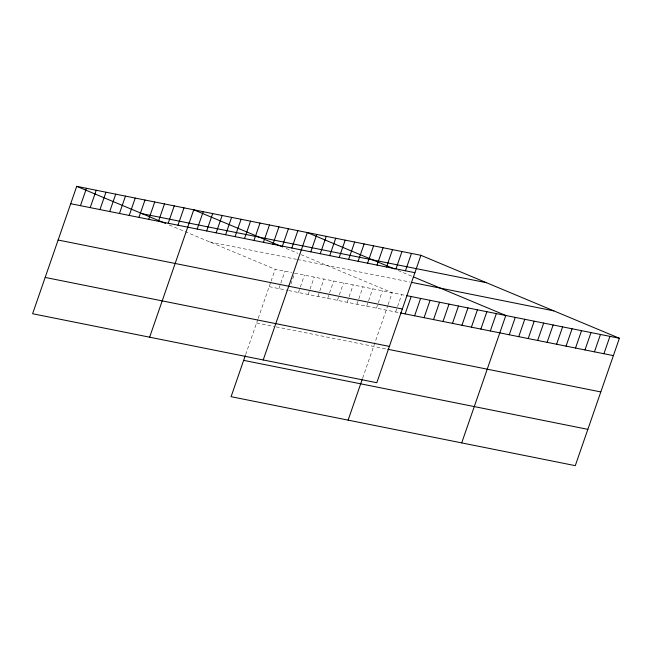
<?xml version="1.0" encoding="UTF-8"?>
<svg xmlns="http://www.w3.org/2000/svg" width="652" height="652" viewBox="0 0 652 652"><rect width="100%" height="100%" fill="white"/><g stroke="black" fill="none" stroke-linecap="round" stroke-linejoin="round"><path stroke-width="0.49" stroke-dasharray="3.26 2.44" d="M245.649 354.615L257.899 319.235M258.225 318.306L270.767 282.08M271.085 281.167L275.193 269.284L291.778 272.609M278.934 288.608L280.515 284.036M280.833 283.123L284.948 271.24M290.906 284.158L294.704 273.196L405.479 295.389M298.437 292.512L300.026 287.948M300.336 287.027L304.451 275.144M308.192 294.468L309.773 289.895M310.091 288.983L314.207 277.1M317.948 296.424L319.529 291.851M319.847 290.939L323.962 279.056M327.695 298.38L333.71 281.012M337.451 300.327L339.032 295.763M339.35 294.851L343.465 282.968M347.206 302.283L348.787 297.711M349.105 296.799L353.213 284.916M356.954 304.239L358.535 299.667M358.853 298.755L362.968 286.872M366.709 306.195L368.29 301.623M368.608 300.711L372.724 288.828M376.457 308.151L382.471 290.784M362.675 378.07L387.793 305.535M388.111 304.614L392.227 292.732L299.733 254.084M395.674 311.998L397.264 307.426M397.573 306.513L401.689 294.631M209.7 241.916L296.497 259.309M297.467 259.504L410.026 282.055M269.186 286.652L287.711 290.368M288.689 290.564L399.464 312.756M256.611 322.96L274.166 326.481M276.114 326.872L386.889 349.065M398.022 270.458L412.423 276.472M286.236 248.445L297.931 253.335M169.21 224.997L275.193 269.284"/><path stroke-width="0.98" d="M420.915 255.315L76.716 186.342L32.6 313.742L376.807 382.716L420.915 255.315L619.4 338.258L575.284 465.658L231.085 396.685L245.315 355.576M80.457 205.665L86.471 188.298M90.204 207.621L96.219 190.254M99.96 209.577L105.974 192.21M109.707 211.525L115.722 194.166M119.463 213.481L125.477 196.113M129.218 215.437L135.233 198.069M138.966 217.393L144.98 200.025M148.721 219.349L154.736 201.981M158.477 221.297L164.483 203.929M168.224 223.253L174.239 205.885M177.98 225.209L183.994 207.841M149.626 337.19L193.742 209.797L282.634 246.945M197.197 229.056L203.212 211.696M206.66 230.955L212.674 213.587M216.13 232.854L222.145 215.486M225.592 234.753L231.607 217.385M235.062 236.643L241.069 219.276M244.524 238.542L250.539 221.175M253.987 240.441L260.001 223.074M263.457 242.34L269.472 224.973M272.919 244.231L278.934 226.863M282.389 246.13L288.404 228.762M291.851 248.029L297.866 230.661M263.212 359.953L307.328 232.56L394.427 268.95M310.784 251.819L316.799 234.451M320.246 253.718L326.261 236.35M329.716 255.617L335.731 238.249M339.179 257.507L345.193 240.148M348.649 259.406L354.655 242.039M358.111 261.305L364.126 243.938M367.573 263.204L373.588 245.837M377.043 265.095L383.058 247.727M386.506 266.994L392.52 249.626M395.976 268.893L401.991 251.525M348.111 420.132L362.349 379.024M405.438 270.792L411.453 253.424M405.145 313.897L411.159 296.53M414.607 315.796L420.621 298.429M424.077 317.687L430.092 300.319M433.539 319.586L439.554 302.218M443.01 321.485L449.016 304.117M452.472 323.376L458.486 306.016M461.934 325.275L467.949 307.907M471.404 327.174L477.419 309.806M480.866 329.073L486.881 311.705M490.337 330.963L496.351 313.596M461.697 442.895L505.813 315.495L413.319 276.847M509.261 334.761L515.276 317.394M518.731 336.66L524.746 319.293M528.193 338.551L534.208 321.183M537.664 340.45L543.678 323.082M547.126 342.349L553.14 324.981M556.596 344.24L562.603 326.88M566.058 346.139L572.073 328.771M575.52 348.038L581.535 330.67M584.991 349.937L591.005 332.569M594.453 351.827L600.468 334.468M603.923 353.726L609.938 336.359M142.218 213.717L486.416 282.691M70.701 203.709L414.908 272.683M411.917 282.438L553.898 310.89M406.424 295.584L619.4 338.258M58.126 240.026L402.333 308.991M400.409 312.944L613.385 355.625M45.175 277.434L389.374 346.408M387.834 349.26L600.81 391.933M243.652 360.369L587.859 429.342M76.716 186.342L165.608 223.489"/></g></svg>
